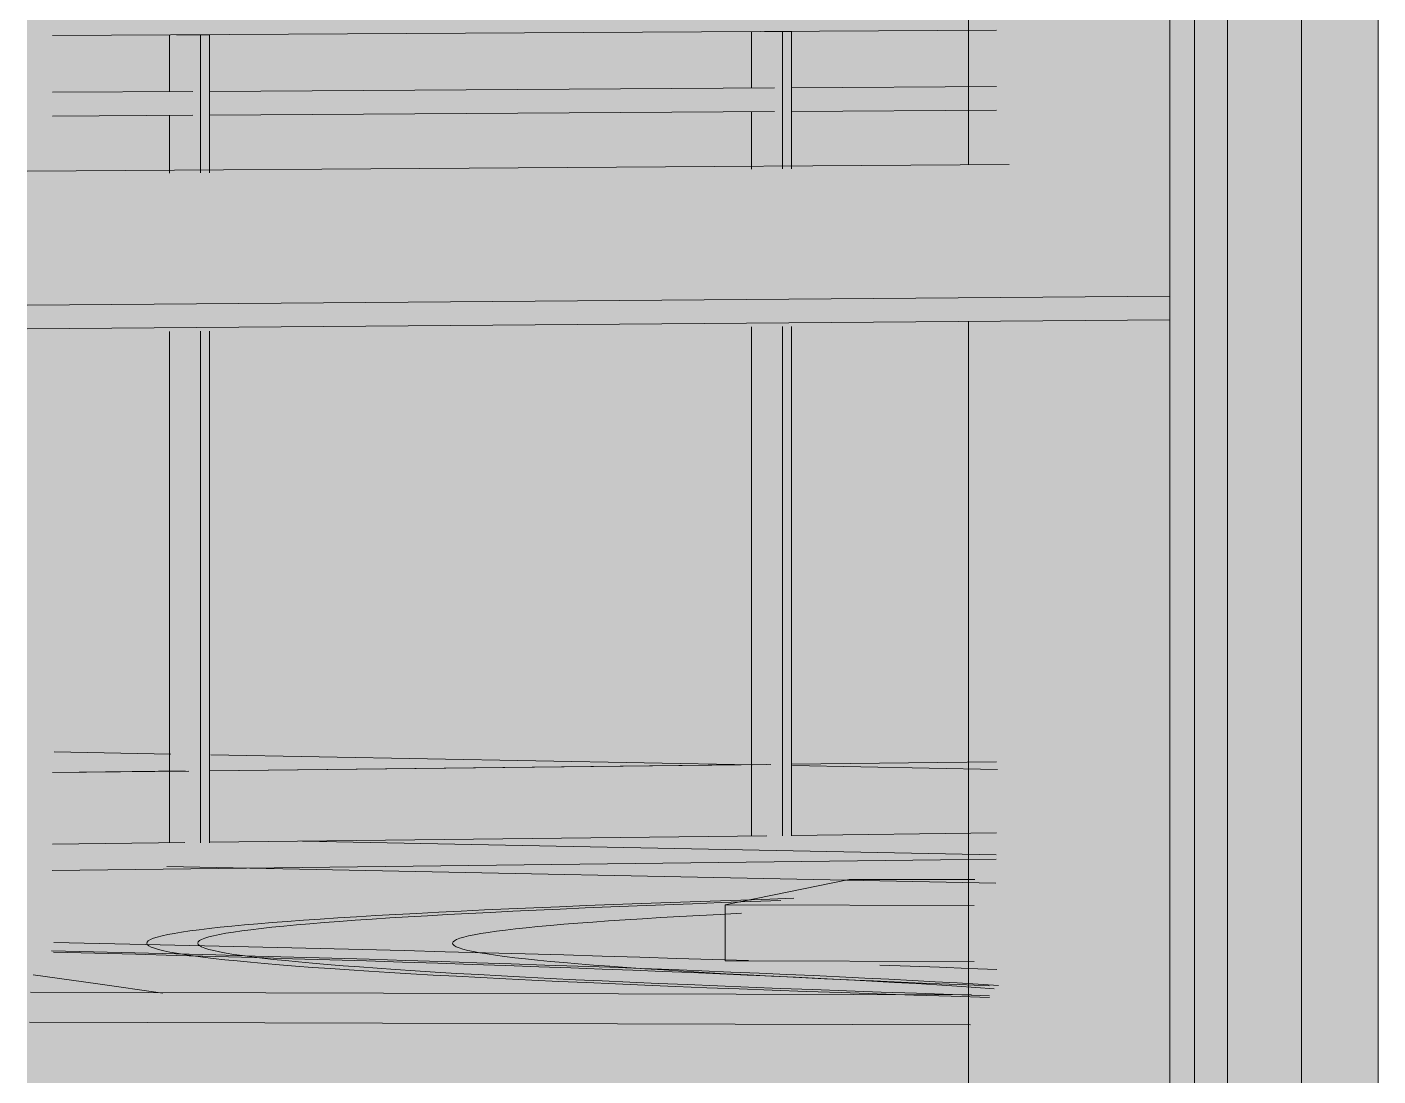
# Model space of a CAD drawing. Header units: inches. Extents: x 31213 to 31218, y -65 to 66.
# Drawn here: x 31215.11778 to 31215.13417, y 65.97835 to 65.99108 of the extents above; entities that cross this region are included whole.
import ezdxf

# ---------------------------------------------------------------- set-up
doc = ezdxf.new("R2010")
doc.units = ezdxf.units.IN
doc.header["$MEASUREMENT"] = 0
doc.linetypes.add('Dash 1_16_', pattern=[0.125, 0.0625, -0.0625])
for name, color, linetype, lineweight in [('A-FLOR', 192, 'Continuous', 13), ('A-FLOR-CLRS', 90, 'Dash 1_16_', 9), ('A-FLOR-HRAL', 11, 'Continuous', 9), ('A-FLOR-OTLN', 90, 'Continuous', 9), ('A-GLAZ-CURT', 52, 'Continuous', 9), ('A-GLAZ-CWMG', 51, 'Continuous', 9), ('I-FURN', 30, 'Continuous', 9), ('L-SITE-WALL', 31, 'Continuous', 13), ('S-BEAM', 12, 'Continuous', 9)]:
    doc.layers.add(name, color=color, linetype=linetype, lineweight=lineweight)

msp = doc.modelspace()

# ---------------------------------------------------------------- hatches: boundary and pattern name
at = {"layer": 'A-FLOR-HRAL', "lineweight": 5}
h = msp.add_hatch(color=256, dxfattribs=at)
h.paths.add_polyline_path([(31215.085063, 65.990793), (31215.098189, 65.990897), (31215.098189, 65.991194), (31215.085063, 65.991122), (31215.085063, 65.990795)], flags=0)
h.paths.add_polyline_path([(31215.10102, 65.990885), (31215.108376, 65.990935), (31215.109856, 65.990938), (31215.115541, 65.990977), (31215.115541, 65.991289), (31215.100743, 65.991184), (31215.100743, 65.990888)], flags=0)
h.paths.add_polyline_path([(31215.118798, 65.990985), (31215.129544, 65.991075), (31215.129544, 65.991366), (31215.118086, 65.991303), (31215.118086, 65.990987)], flags=0)
h = msp.add_hatch(color=256, dxfattribs=at)
h.paths.add_polyline_path([(31215.126756, 65.981269), (31215.126944, 65.981272), (31215.126944, 65.987449), (31215.126859, 65.987448), (31215.126859, 65.982134), (31215.126568, 65.98213), (31215.126568, 65.981273)], flags=0)
h.paths.add_polyline_path([(31215.126568, 65.989359), (31215.126944, 65.989386), (31215.126944, 65.990058), (31215.126568, 65.990056), (31215.126568, 65.989386)], flags=0)
h.paths.add_polyline_path([(31215.12685, 65.990346), (31215.126944, 65.990346), (31215.126944, 65.991027), (31215.126568, 65.991027), (31215.126568, 65.990347), (31215.126662, 65.990347)], flags=0)
h = msp.add_hatch(color=256, dxfattribs=at)
h.paths.add_polyline_path([(31215.126944, 65.981272), (31215.127054, 65.981273), (31215.127054, 65.98745), (31215.126944, 65.987449), (31215.126944, 65.981497)], flags=0)
h.paths.add_polyline_path([(31215.126944, 65.989361), (31215.127054, 65.989362), (31215.127054, 65.991028), (31215.126944, 65.991027), (31215.126944, 65.990105)], flags=0)
h = msp.add_hatch(color=256, dxfattribs=at)
h.paths.add_polyline_path([(31215.119692, 65.981185), (31215.11988, 65.981187), (31215.11988, 65.987392), (31215.119796, 65.987392), (31215.119796, 65.982053), (31215.119504, 65.98205), (31215.119504, 65.981189)], flags=0)
h.paths.add_polyline_path([(31215.119504, 65.989311), (31215.11988, 65.989314), (31215.11988, 65.990013), (31215.119504, 65.990011), (31215.119504, 65.989387)], flags=0)
h.paths.add_polyline_path([(31215.119786, 65.990302), (31215.11988, 65.990303), (31215.11988, 65.990987), (31215.119504, 65.990985), (31215.119504, 65.990303), (31215.119598, 65.990304)], flags=0)
h = msp.add_hatch(color=256, dxfattribs=at)
h.paths.add_polyline_path([(31215.11988, 65.981187), (31215.11999, 65.981189), (31215.11999, 65.987393), (31215.11988, 65.987392), (31215.11988, 65.981497)], flags=0)
h.paths.add_polyline_path([(31215.11988, 65.989314), (31215.11999, 65.989314), (31215.11999, 65.990988), (31215.11988, 65.990987), (31215.11988, 65.990105)], flags=0)
h = msp.add_hatch(color=256, dxfattribs=at)
h.paths.add_polyline_path([(31215.085063, 65.989793), (31215.098189, 65.989876), (31215.098189, 65.99017), (31215.085063, 65.990089)], flags=0)
h.paths.add_polyline_path([(31215.100743, 65.989892), (31215.115541, 65.989986), (31215.115541, 65.990276), (31215.100743, 65.990185), (31215.100743, 65.990106)], flags=0)
h.paths.add_polyline_path([(31215.118086, 65.990002), (31215.129544, 65.990105), (31215.129544, 65.990362), (31215.118086, 65.990292), (31215.118086, 65.990105)], flags=0)
at = {"layer": 'A-FLOR-HRAL', "lineweight": 5, "transparency": 33554466}
for points in [[(31215.119796, 65.982053), (31215.126859, 65.982134), (31215.126859, 65.987448), (31215.119796, 65.987392), (31215.119796, 65.987094)], [(31215.126859, 65.982134), (31215.126859, 65.987448), (31215.126812, 65.987448), (31215.126812, 65.982134)], [(31215.126859, 65.982134), (31215.129544, 65.982164), (31215.129517, 65.987469), (31215.126859, 65.987448), (31215.126859, 65.987094)], [(31215.119796, 65.982053), (31215.119796, 65.987392), (31215.119749, 65.987391), (31215.119749, 65.982054)]]:
    msp.add_hatch(color=256, dxfattribs=at).paths.add_polyline_path(points, flags=0)
at = {"layer": 'A-FLOR-HRAL', "lineweight": 5}
for points in [[(31215.126568, 65.98213), (31215.126859, 65.982134), (31215.126859, 65.987448), (31215.126568, 65.987446), (31215.126568, 65.987094)], [(31215.119504, 65.98205), (31215.119796, 65.982053), (31215.119796, 65.987392), (31215.119504, 65.987389), (31215.119504, 65.987094)]]:
    msp.add_hatch(color=256, dxfattribs=at).paths.add_polyline_path(points, flags=0)
at = {"layer": 'A-FLOR-HRAL', "lineweight": 5, "transparency": 33554466}
h = msp.add_hatch(color=256, dxfattribs=at)
h.paths.add_polyline_path([(31215.112668, 65.981972), (31215.115541, 65.982005), (31215.115541, 65.987358), (31215.112668, 65.987335), (31215.112668, 65.985802)], flags=0)
h.paths.add_polyline_path([(31215.118086, 65.982034), (31215.119796, 65.982053), (31215.119796, 65.987392), (31215.118086, 65.987378), (31215.118086, 65.987094)], flags=0)
at = {"layer": 'A-GLAZ-CURT', "lineweight": 5, "transparency": 33554458}
msp.add_hatch(color=256, dxfattribs=at).paths.add_polyline_path([(31215.117776, 65.960624), (31215.132346, 65.960987), (31215.132346, 66.018287), (31215.117776, 66.018457), (31215.117776, 65.960976)], flags=0)
at = {"layer": 'A-GLAZ-CWMG', "lineweight": 5}
for points in [[(31215.133247, 65.960951), (31215.134174, 65.960974), (31215.134174, 66.018903), (31215.133247, 66.018914), (31215.133247, 65.964396)], [(31215.132346, 65.960987), (31215.132346, 66.018287), (31215.131647, 66.018274), (31215.131647, 65.961015), (31215.132118, 65.960996)], [(31215.133247, 65.960951), (31215.133247, 66.018304), (31215.132346, 66.018274), (31215.132346, 65.960987), (31215.132674, 65.960974)]]:
    msp.add_hatch(color=256, dxfattribs=at).paths.add_polyline_path(points, flags=0)
at = {"layer": 'I-FURN', "lineweight": 5}
for points in [[(31215.12927, 65.979741), (31215.12927, 65.980421), (31215.126248, 65.980429), (31215.126248, 65.979749), (31215.127821, 65.979745)], [(31215.119427, 65.979356), (31215.117851, 65.979566), (31215.11785, 65.97936), (31215.119402, 65.979356)], [(31215.129227, 65.978244), (31215.129227, 65.978974), (31215.117806, 65.979007), (31215.117806, 65.978278), (31215.12887, 65.978245)]]:
    msp.add_hatch(color=256, dxfattribs=at).paths.add_polyline_path(points, flags=0)
at = {"layer": 'L-SITE-WALL', "lineweight": 5}
h = msp.add_hatch(color=256, dxfattribs=at)
h.paths.add_polyline_path([(31215.129203, 65.960953), (31215.131648, 65.961038), (31215.131648, 65.987529), (31215.129203, 65.987509), (31215.129203, 65.960973)], flags=0)
h.paths.add_polyline_path([(31215.131648, 65.989392), (31215.131648, 66.016907), (31215.129707, 66.016902), (31215.129679, 66.016851), (31215.129203, 66.016856), (31215.129203, 65.989413), (31215.129692, 65.989413)], flags=0)
h.paths.add_polyline_path([(31215.131648, 66.019545), (31215.131648, 66.046752), (31215.129203, 66.046802), (31215.129203, 66.03663), (31215.130184, 66.036661), (31215.130185, 66.035834), (31215.129203, 66.035798), (31215.129203, 66.019576)], flags=0)
at = {"layer": 'S-BEAM', "lineweight": 5}
h = msp.add_hatch(color=256, dxfattribs=at)
h.paths.add_polyline_path([(31215.082815, 65.988925), (31215.097941, 65.989029), (31215.097941, 65.989147), (31215.082815, 65.989028), (31215.082815, 65.988984)], flags=0)
h.paths.add_polyline_path([(31215.100487, 65.989047), (31215.115239, 65.989148), (31215.115239, 65.989264), (31215.100487, 65.989144), (31215.100487, 65.9891)], flags=0)
h.paths.add_polyline_path([(31215.117776, 65.989165), (31215.131647, 65.98926), (31215.131647, 65.989376), (31215.117777, 65.989258), (31215.117776, 65.989213)], flags=0)
h = msp.add_hatch(color=256, dxfattribs=at)
h.paths.add_polyline_path([(31215.082815, 65.987439), (31215.097941, 65.987556), (31215.097941, 65.989029), (31215.082815, 65.988925)], flags=0)
h.paths.add_polyline_path([(31215.100487, 65.987576), (31215.115239, 65.987691), (31215.115239, 65.989148), (31215.100487, 65.989047)], flags=0)
h.paths.add_polyline_path([(31215.117776, 65.98771), (31215.131647, 65.987818), (31215.131647, 65.98926), (31215.117776, 65.989165)], flags=0)
h = msp.add_hatch(color=256, dxfattribs=at)
h.paths.add_polyline_path([(31215.082815, 65.987141), (31215.097941, 65.987261), (31215.097941, 65.987556), (31215.082815, 65.987439)], flags=0)
h.paths.add_polyline_path([(31215.100487, 65.987281), (31215.115239, 65.987399), (31215.115239, 65.987691), (31215.100487, 65.987576)], flags=0)
h.paths.add_polyline_path([(31215.117777, 65.987419), (31215.131647, 65.987529), (31215.131647, 65.987818), (31215.117776, 65.98771)], flags=0)

# ---------------------------------------------------------------- linework, layer by layer
at = {"layer": 'A-FLOR'}
for p, q in [((31215.11952, 65.982259), (31215.118103, 65.982285)), ((31215.126582, 65.982128), (31215.120006, 65.98225)), ((31215.129557, 65.982073), (31215.127068, 65.982119)), ((31215.118086, 65.981166), (31215.119692, 65.981185)), ((31215.11999, 65.981189), (31215.126756, 65.981269)), ((31215.127054, 65.981273), (31215.129544, 65.981303))]:
    msp.add_line(p, q, dxfattribs=at)
at = {"layer": 'A-FLOR-CLRS', "linetype": 'Continuous'}
for p, q in [((31215.119692, 65.981185), (31215.118086, 65.981166)), ((31215.126756, 65.981269), (31215.11999, 65.981189)), ((31215.12954, 65.981037), (31215.121118, 65.981202)), ((31215.129544, 65.981303), (31215.127054, 65.981273)), ((31215.129534, 65.980693), (31215.119473, 65.980894))]:
    msp.add_line(p, q, dxfattribs=at)
at = {"layer": 'A-FLOR-HRAL'}
for p, q in [((31215.129544, 65.991047), (31215.118086, 65.990981)), ((31215.126568, 65.990344), (31215.126568, 65.991031)), ((31215.126944, 65.991027), (31215.126729, 65.991029)), ((31215.127054, 65.991028), (31215.126944, 65.991027)), ((31215.126944, 65.989361), (31215.126944, 65.991027)), ((31215.127054, 65.991028), (31215.127054, 65.989362)), ((31215.119504, 65.9903), (31215.119504, 65.990991)), ((31215.11988, 65.990987), (31215.11959, 65.99099)), ((31215.11999, 65.990988), (31215.11988, 65.990987)), ((31215.11988, 65.989314), (31215.11988, 65.990987)), ((31215.11999, 65.990988), (31215.11999, 65.989314)), ((31215.118086, 65.990292), (31215.119786, 65.990302)), ((31215.11999, 65.990303), (31215.12685, 65.990346)), ((31215.127054, 65.990347), (31215.129544, 65.990362)), ((31215.11999, 65.990014), (31215.12685, 65.990057)), ((31215.126568, 65.989359), (31215.126568, 65.990056)), ((31215.127054, 65.990059), (31215.129544, 65.990074)), ((31215.118086, 65.990002), (31215.119786, 65.990013)), ((31215.119504, 65.989311), (31215.119504, 65.990011)), ((31215.126568, 65.98213), (31215.126568, 65.987446)), ((31215.126944, 65.981266), (31215.126944, 65.987449)), ((31215.127054, 65.98745), (31215.127054, 65.981267)), ((31215.119504, 65.98205), (31215.119504, 65.987389)), ((31215.11988, 65.981181), (31215.11988, 65.987392)), ((31215.11999, 65.987393), (31215.11999, 65.981183)), ((31215.119693, 65.982054), (31215.118086, 65.982035)), ((31215.118086, 65.982034), (31215.11974, 65.982053)), ((31215.119504, 65.981189), (31215.119504, 65.98205)), ((31215.126757, 65.982134), (31215.11999, 65.982057)), ((31215.11999, 65.982055), (31215.126804, 65.982133)), ((31215.126568, 65.981273), (31215.126568, 65.98213)), ((31215.129544, 65.982165), (31215.127054, 65.982137)), ((31215.127054, 65.982136), (31215.129544, 65.982164))]:
    msp.add_line(p, q, dxfattribs=at)
at = {"layer": 'A-FLOR-OTLN'}
msp.add_line((31215.129539, 65.980984), (31215.118082, 65.980845), dxfattribs=at)
for points in [[(31215.12946, 65.979304, 0), (31215.128994, 65.979319, 0), (31215.128538, 65.979334, 0), (31215.128093, 65.979349, 0), (31215.127659, 65.979364, 0), (31215.127235, 65.979379, 0), (31215.126822, 65.979394, 0), (31215.126419, 65.979409, 0), (31215.126028, 65.979424, 0), (31215.125647, 65.979439, 0), (31215.125276, 65.979454, 0), (31215.124917, 65.97947, 0), (31215.124568, 65.979485, 0), (31215.124231, 65.9795, 0), (31215.123904, 65.979516, 0), (31215.123588, 65.979531, 0), (31215.123284, 65.979546, 0), (31215.12299, 65.979562, 0), (31215.122707, 65.979577, 0), (31215.122435, 65.979593, 0), (31215.122174, 65.979608, 0), (31215.121924, 65.979624, 0), (31215.121686, 65.979639, 0), (31215.121458, 65.979655, 0), (31215.121242, 65.97967, 0), (31215.121036, 65.979686, 0), (31215.120842, 65.979701, 0), (31215.120658, 65.979717, 0), (31215.120486, 65.979732, 0), (31215.120325, 65.979748, 0), (31215.120175, 65.979763, 0), (31215.120036, 65.979779, 0), (31215.119908, 65.979794, 0), (31215.119791, 65.97981, 0), (31215.119685, 65.979825, 0), (31215.11959, 65.979841, 0), (31215.119507, 65.979856, 0), (31215.119434, 65.979871, 0), (31215.119372, 65.979887, 0), (31215.119322, 65.979902, 0), (31215.119282, 65.979917, 0), (31215.119253, 65.979933, 0), (31215.119235, 65.979948, 0), (31215.119228, 65.979963, 0), (31215.119232, 65.979978, 0), (31215.119247, 65.979993, 0), (31215.119273, 65.980008, 0), (31215.119309, 65.980024, 0), (31215.119356, 65.980039, 0), (31215.119414, 65.980053, 0), (31215.119483, 65.980068, 0), (31215.119562, 65.980083, 0), (31215.119652, 65.980098, 0), (31215.119753, 65.980113, 0), (31215.119864, 65.980127, 0), (31215.119986, 65.980142, 0), (31215.120118, 65.980157, 0), (31215.120261, 65.980171, 0), (31215.120414, 65.980186, 0), (31215.120577, 65.9802, 0), (31215.120751, 65.980214, 0), (31215.120935, 65.980229, 0), (31215.12113, 65.980243, 0), (31215.121334, 65.980257, 0), (31215.121549, 65.980271, 0), (31215.121773, 65.980285, 0), (31215.122008, 65.980299, 0), (31215.122253, 65.980312, 0), (31215.122507, 65.980326, 0), (31215.122772, 65.98034, 0), (31215.123046, 65.980353, 0), (31215.12333, 65.980367, 0), (31215.123624, 65.98038, 0), (31215.123927, 65.980393, 0), (31215.12424, 65.980407, 0), (31215.124563, 65.98042, 0), (31215.124895, 65.980433, 0), (31215.125236, 65.980446, 0), (31215.125587, 65.980458, 0), (31215.125947, 65.980471, 0), (31215.126316, 65.980484, 0), (31215.126695, 65.980496, 0), (31215.127082, 65.980509, 0)], [(31215.12946, 65.979326, 0), (31215.12901, 65.979341, 0), (31215.128571, 65.979356, 0), (31215.128142, 65.979371, 0), (31215.127723, 65.979386, 0), (31215.127315, 65.979401, 0), (31215.126918, 65.979416, 0), (31215.126531, 65.979431, 0), (31215.126155, 65.979446, 0), (31215.12579, 65.979461, 0), (31215.125435, 65.979476, 0), (31215.125091, 65.979491, 0), (31215.124758, 65.979506, 0), (31215.124436, 65.979521, 0), (31215.124125, 65.979537, 0), (31215.123824, 65.979552, 0), (31215.123534, 65.979567, 0), (31215.123256, 65.979583, 0), (31215.122988, 65.979598, 0), (31215.122731, 65.979613, 0), (31215.122485, 65.979629, 0), (31215.12225, 65.979644, 0), (31215.122026, 65.979659, 0), (31215.121813, 65.979675, 0), (31215.121611, 65.97969, 0), (31215.121419, 65.979705, 0), (31215.121239, 65.979721, 0), (31215.12107, 65.979736, 0), (31215.120912, 65.979752, 0), (31215.120765, 65.979767, 0), (31215.120628, 65.979782, 0), (31215.120503, 65.979798, 0), (31215.120389, 65.979813, 0), (31215.120286, 65.979828, 0), (31215.120193, 65.979844, 0), (31215.120112, 65.979859, 0), (31215.120041, 65.979874, 0), (31215.119982, 65.979889, 0), (31215.119933, 65.979905, 0), (31215.119895, 65.97992, 0), (31215.119868, 65.979935, 0), (31215.119852, 65.97995, 0), (31215.119847, 65.979965, 0), (31215.119852, 65.97998, 0), (31215.119868, 65.979995, 0), (31215.119895, 65.98001, 0), (31215.119933, 65.980025, 0), (31215.119981, 65.98004, 0), (31215.12004, 65.980055, 0), (31215.12011, 65.980069, 0), (31215.12019, 65.980084, 0), (31215.120281, 65.980099, 0), (31215.120382, 65.980113, 0), (31215.120494, 65.980128, 0), (31215.120616, 65.980143, 0), (31215.120748, 65.980157, 0), (31215.120891, 65.980171, 0), (31215.121045, 65.980186, 0), (31215.121208, 65.9802, 0), (31215.121382, 65.980214, 0), (31215.121566, 65.980228, 0), (31215.12176, 65.980242, 0), (31215.121964, 65.980256, 0), (31215.122178, 65.98027, 0), (31215.122402, 65.980284, 0), (31215.122636, 65.980298, 0), (31215.12288, 65.980311, 0), (31215.123134, 65.980325, 0), (31215.123398, 65.980338, 0), (31215.123671, 65.980352, 0), (31215.123954, 65.980365, 0), (31215.124247, 65.980378, 0), (31215.124549, 65.980392, 0), (31215.124861, 65.980405, 0), (31215.125182, 65.980418, 0), (31215.125513, 65.98043, 0), (31215.125852, 65.980443, 0), (31215.126202, 65.980456, 0), (31215.12656, 65.980469, 0), (31215.126927, 65.980481, 0)], [(31215.129455, 65.979447, 0), (31215.129088, 65.979462, 0), (31215.128731, 65.979476, 0), (31215.128385, 65.979491, 0), (31215.128049, 65.979506, 0), (31215.127724, 65.97952, 0), (31215.127409, 65.979535, 0), (31215.127105, 65.97955, 0), (31215.126812, 65.979565, 0), (31215.126529, 65.97958, 0), (31215.126257, 65.979594, 0), (31215.125995, 65.979609, 0), (31215.125745, 65.979624, 0), (31215.125505, 65.979639, 0), (31215.125275, 65.979654, 0), (31215.125057, 65.979669, 0), (31215.124849, 65.979684, 0), (31215.124652, 65.979699, 0), (31215.124465, 65.979714, 0), (31215.12429, 65.979729, 0), (31215.124125, 65.979743, 0), (31215.123971, 65.979758, 0), (31215.123827, 65.979773, 0), (31215.123695, 65.979788, 0), (31215.123573, 65.979803, 0), (31215.123462, 65.979818, 0), (31215.123361, 65.979833, 0), (31215.123272, 65.979848, 0), (31215.123193, 65.979862, 0), (31215.123125, 65.979877, 0), (31215.123067, 65.979892, 0), (31215.12302, 65.979907, 0), (31215.122984, 65.979921, 0), (31215.122959, 65.979936, 0), (31215.122944, 65.979951, 0), (31215.12294, 65.979965, 0), (31215.122946, 65.97998, 0), (31215.122963, 65.979994, 0), (31215.12299, 65.980009, 0), (31215.123028, 65.980023, 0), (31215.123076, 65.980038, 0), (31215.123135, 65.980052, 0), (31215.123204, 65.980067, 0), (31215.123284, 65.980081, 0), (31215.123374, 65.980095, 0), (31215.123474, 65.980109, 0), (31215.123585, 65.980123, 0), (31215.123705, 65.980137, 0), (31215.123836, 65.980151, 0), (31215.123977, 65.980165, 0), (31215.124129, 65.980179, 0), (31215.12429, 65.980193, 0), (31215.124461, 65.980207, 0), (31215.124643, 65.98022, 0), (31215.124834, 65.980234, 0), (31215.125035, 65.980248, 0), (31215.125246, 65.980261, 0), (31215.125467, 65.980274, 0), (31215.125698, 65.980288, 0), (31215.125938, 65.980301, 0), (31215.126188, 65.980314, 0), (31215.126448, 65.980327, 0)], [(31215.129566, 65.979451, 0), (31215.129321, 65.979466, 0), (31215.129065, 65.979481, 0), (31215.128799, 65.979496, 0), (31215.128524, 65.979511, 0), (31215.128238, 65.979526, 0), (31215.127943, 65.979541, 0), (31215.127637, 65.979556, 0), (31215.127322, 65.97957, 0), (31215.126998, 65.979585, 0), (31215.126664, 65.9796, 0), (31215.12632, 65.979614, 0), (31215.125967, 65.979629, 0), (31215.125604, 65.979643, 0), (31215.125232, 65.979657, 0), (31215.124851, 65.979671, 0), (31215.12446, 65.979685, 0), (31215.124061, 65.979699, 0), (31215.123652, 65.979713, 0), (31215.123235, 65.979727, 0), (31215.122808, 65.979741, 0), (31215.122373, 65.979755, 0), (31215.121929, 65.979768, 0), (31215.121476, 65.979782, 0), (31215.121015, 65.979795, 0), (31215.120545, 65.979808, 0), (31215.120067, 65.979821, 0), (31215.11958, 65.979835, 0), (31215.119085, 65.979848, 0), (31215.118582, 65.97986, 0), (31215.118071, 65.979873, 0)], [(31215.126533, 65.979753, 0), (31215.126101, 65.979766, 0), (31215.125662, 65.97978, 0), (31215.125214, 65.979794, 0), (31215.124757, 65.979807, 0), (31215.124292, 65.979821, 0), (31215.12382, 65.979834, 0), (31215.123339, 65.979847, 0), (31215.12285, 65.979861, 0), (31215.122353, 65.979874, 0), (31215.121848, 65.979887, 0), (31215.121335, 65.979899, 0), (31215.120815, 65.979912, 0), (31215.120287, 65.979925, 0), (31215.119751, 65.979937, 0), (31215.119208, 65.97995, 0), (31215.118657, 65.979962, 0), (31215.118099, 65.979974, 0)], [(31215.129513, 65.979411, 0), (31215.129292, 65.979427, 0), (31215.129061, 65.979442, 0), (31215.128819, 65.979457, 0), (31215.128566, 65.979473, 0), (31215.128304, 65.979488, 0), (31215.128031, 65.979503, 0), (31215.127748, 65.979518, 0), (31215.127455, 65.979533, 0), (31215.127152, 65.979548, 0), (31215.126839, 65.979563, 0), (31215.126517, 65.979577, 0), (31215.126184, 65.979592, 0), (31215.125842, 65.979607, 0), (31215.12549, 65.979621, 0), (31215.125128, 65.979636, 0), (31215.124757, 65.97965, 0), (31215.124376, 65.979664, 0), (31215.123986, 65.979678, 0), (31215.123587, 65.979693, 0), (31215.123178, 65.979707, 0), (31215.12276, 65.979721, 0), (31215.122333, 65.979734, 0), (31215.121897, 65.979748, 0), (31215.121452, 65.979762, 0), (31215.120999, 65.979775, 0), (31215.120536, 65.979789, 0), (31215.120065, 65.979802, 0), (31215.119585, 65.979815, 0), (31215.119097, 65.979829, 0), (31215.1186, 65.979842, 0), (31215.118095, 65.979855, 0)], [(31215.129548, 65.979644, 0), (31215.129204, 65.979658, 0), (31215.128853, 65.979671, 0), (31215.128494, 65.979685, 0), (31215.128127, 65.979698, 0)]]:
    msp.add_polyline3d(points, dxfattribs=at)
at = {"layer": 'A-GLAZ-CURT'}
for p, q in [((31215.131946, 66.01828), (31215.131946, 65.961003)), ((31215.132346, 65.960987), (31215.132346, 66.018287))]:
    msp.add_line(p, q, dxfattribs=at)
at = {"layer": 'A-GLAZ-CWMG'}
for p, q in [((31215.133247, 65.960951), (31215.133247, 66.018914)), ((31215.134174, 65.960974), (31215.134174, 66.018903)), ((31215.131647, 65.961015), (31215.131647, 66.018296))]:
    msp.add_line(p, q, dxfattribs=at)
at = {"layer": 'I-FURN'}
for p, q in [((31215.127755, 65.980739), (31215.126248, 65.980429)), ((31215.129279, 65.980735), (31215.127755, 65.980739)), ((31215.126248, 65.980429), (31215.12927, 65.980421)), ((31215.126248, 65.979749), (31215.126248, 65.980429)), ((31215.12927, 65.979741), (31215.126248, 65.979749)), ((31215.129238, 65.979336), (31215.117816, 65.979368)), ((31215.117806, 65.979007), (31215.129227, 65.978974))]:
    msp.add_line(p, q, dxfattribs=at)
msp.add_polyline3d([(31215.119422, 65.979356, 0), (31215.118633, 65.979472, 0), (31215.11785, 65.979579, 0)], dxfattribs=at)
at = {"layer": 'L-SITE-WALL'}
for p, q in [((31215.129203, 65.989419), (31215.129203, 66.016856)), ((31215.129203, 65.960953), (31215.129203, 65.98751))]:
    msp.add_line(p, q, dxfattribs=at)
at = {"layer": 'S-BEAM'}
for p, q in [((31215.117779, 65.989336), (31215.129697, 65.989416)), ((31215.117776, 65.98771), (31215.131647, 65.987818)), ((31215.117777, 65.987419), (31215.131647, 65.987529))]:
    msp.add_line(p, q, dxfattribs=at)

doc.saveas('drawing.dxf')
